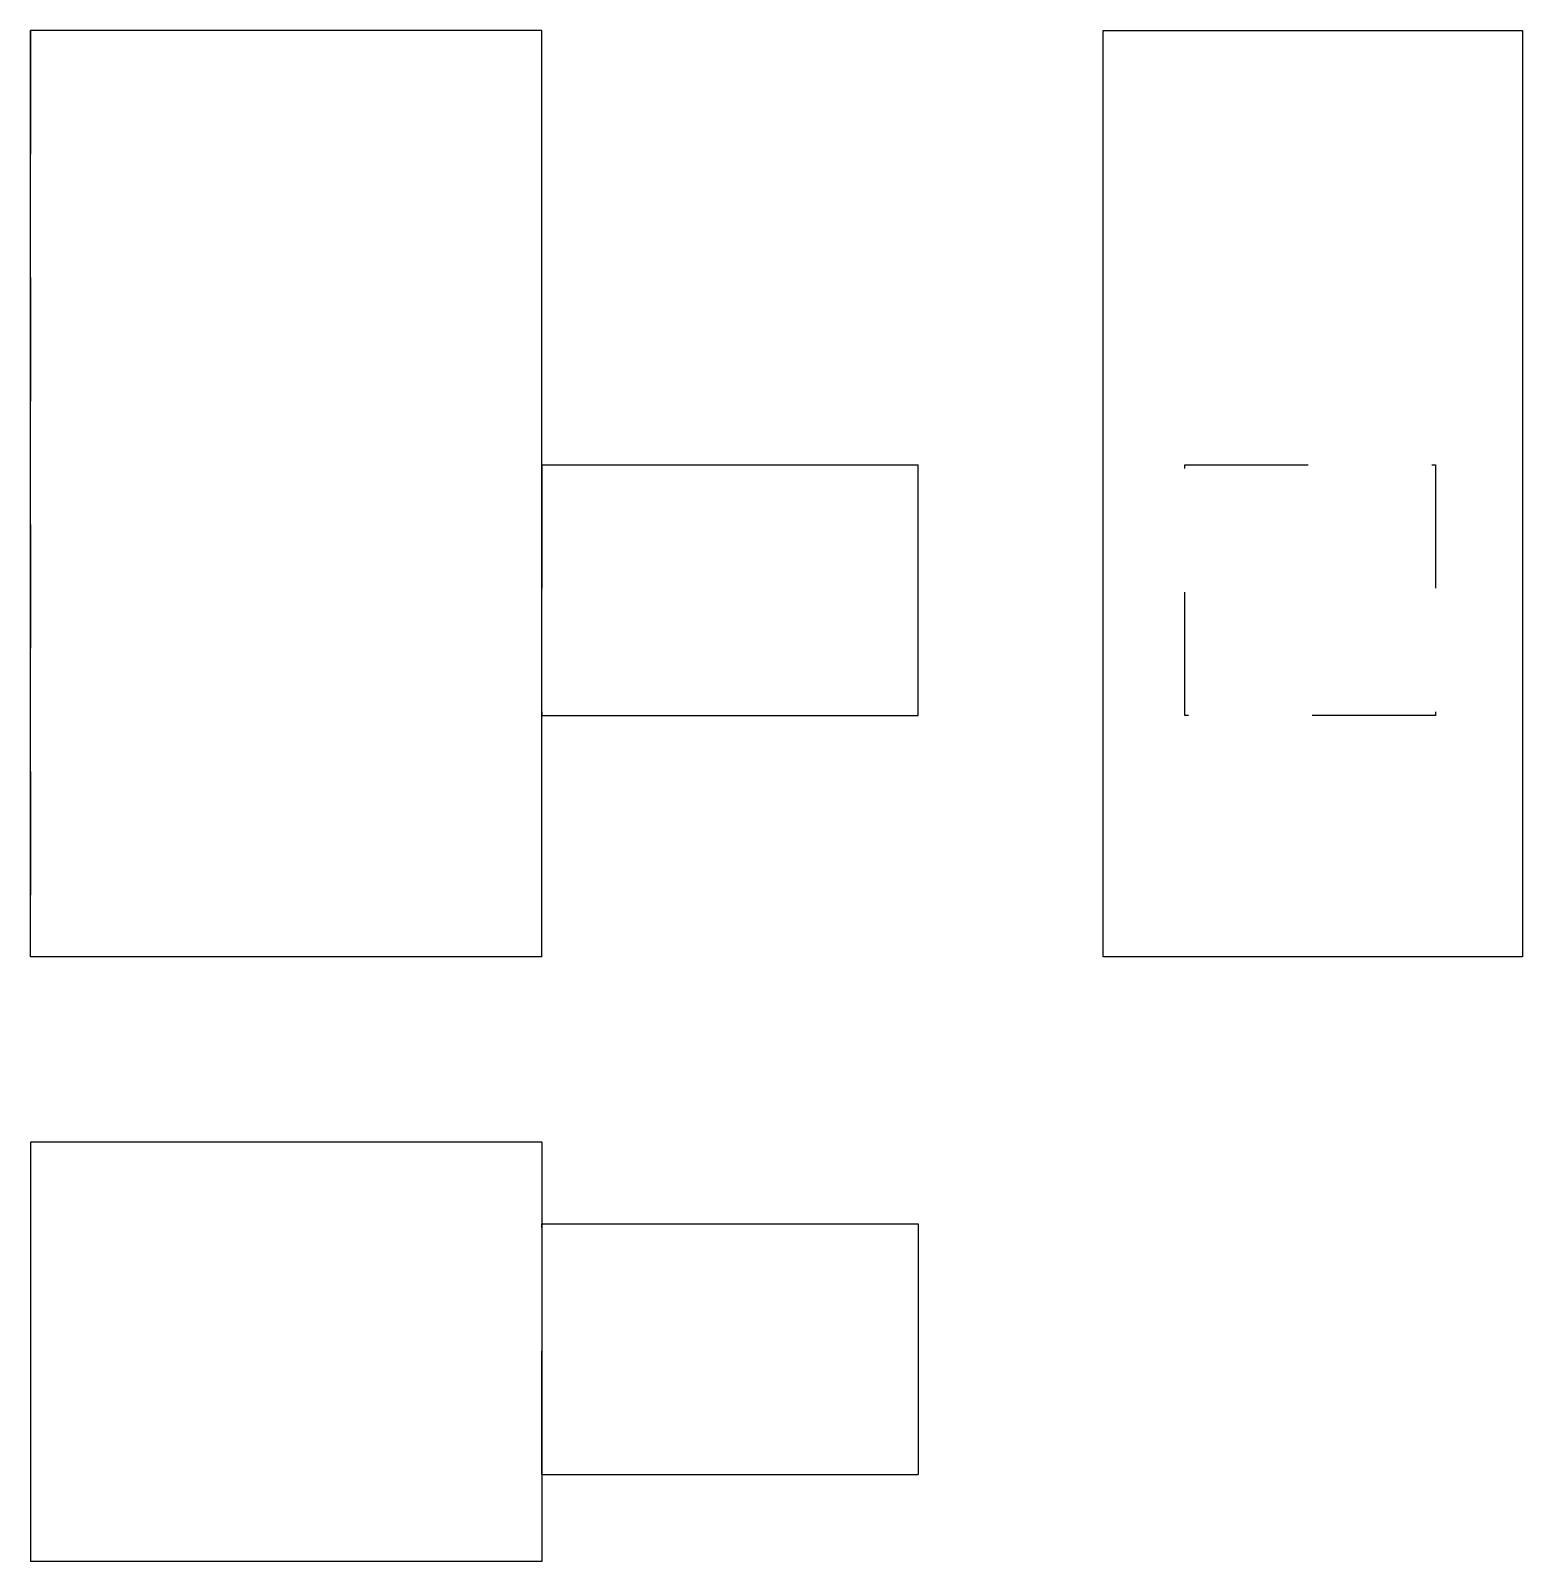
# Model space of a CAD drawing. Extents: x 0 to 1.21, y 0 to 1.24.
import ezdxf

# ---------------------------------------------------------------- set-up
doc = ezdxf.new("R2010")
doc.units = 0
doc.linetypes.add('HIDDEN', pattern=[0.037501, 0.025013, -0.012488])
for name, color, linetype in [('FRONT', 7, 'CONTINUOUS'), ('FRONT_HID', 7, 'HIDDEN'), ('LEFT', 7, 'CONTINUOUS'), ('LEFT_HID', 7, 'HIDDEN'), ('TOP', 7, 'CONTINUOUS'), ('TOP_HID', 7, 'HIDDEN')]:
    doc.layers.add(name, color=color, linetype=linetype)

msp = doc.modelspace()

# ---------------------------------------------------------------- linework, layer by layer
at = {"layer": 'FRONT'}
for p, q in [((0, 0.489474), (0, 1.239474)), ((0.414062, 1.239474), (0, 1.239474)), ((0.414063, 0.489474), (0.414062, 1.239474)), ((0.414063, 0.887911), (0.71875, 0.887911)), ((0.71875, 0.684786), (0.71875, 0.887911)), ((0.414063, 0.684786), (0.71875, 0.684786)), ((0.414063, 0.489474), (0, 0.489474))]:
    msp.add_line(p, q, dxfattribs=at)
at = {"layer": 'FRONT_HID', "linetype": 'HIDDEN'}
for p, q in [((0, 1.239474), (0, 0.489474)), ((0.414063, 0.887911), (0.414063, 0.684786)), ((0.414063, 0.684786), (0.414063, 0.887911))]:
    msp.add_line(p, q, dxfattribs=at)
at = {"layer": 'LEFT'}
for p, q in [((0.86875, 0.489474), (0.86875, 1.239474)), ((0.86875, 1.239474), (1.208224, 1.239474)), ((1.208224, 1.239474), (1.208224, 0.489474)), ((1.208224, 0.489474), (0.86875, 0.489474))]:
    msp.add_line(p, q, dxfattribs=at)
at = {"layer": 'LEFT_HID', "linetype": 'HIDDEN'}
for p, q in [((0.934786, 0.887911), (1.137911, 0.887911)), ((0.934786, 0.684786), (0.934786, 0.887911)), ((0.934786, 0.684786), (0.934786, 0.887911)), ((0.934786, 0.887911), (1.137911, 0.887911)), ((1.137911, 0.887911), (1.137911, 0.684786)), ((1.137911, 0.887911), (1.137911, 0.684786)), ((1.137911, 0.684786), (0.934786, 0.684786)), ((1.137911, 0.684786), (0.934786, 0.684786))]:
    msp.add_line(p, q, dxfattribs=at)
at = {"layer": 'TOP'}
for p, q in [((0.414062, 0.339474), (0, 0.339474)), ((0, 0.339474), (0, 0)), ((0.414062, 0.339474), (0.414062, 0)), ((0.414062, 0.273438), (0.71875, 0.273438)), ((0.71875, 0.273438), (0.71875, 0.070312)), ((0.414062, 0.070312), (0.71875, 0.070312)), ((0.414062, 0), (0, 0))]:
    msp.add_line(p, q, dxfattribs=at)
at = {"layer": 'TOP_HID', "linetype": 'HIDDEN'}
for p, q in [((0.414062, 0.070312), (0.414062, 0.273438)), ((0.414062, 0.273438), (0.414062, 0.070312))]:
    msp.add_line(p, q, dxfattribs=at)

doc.saveas('drawing.dxf')
